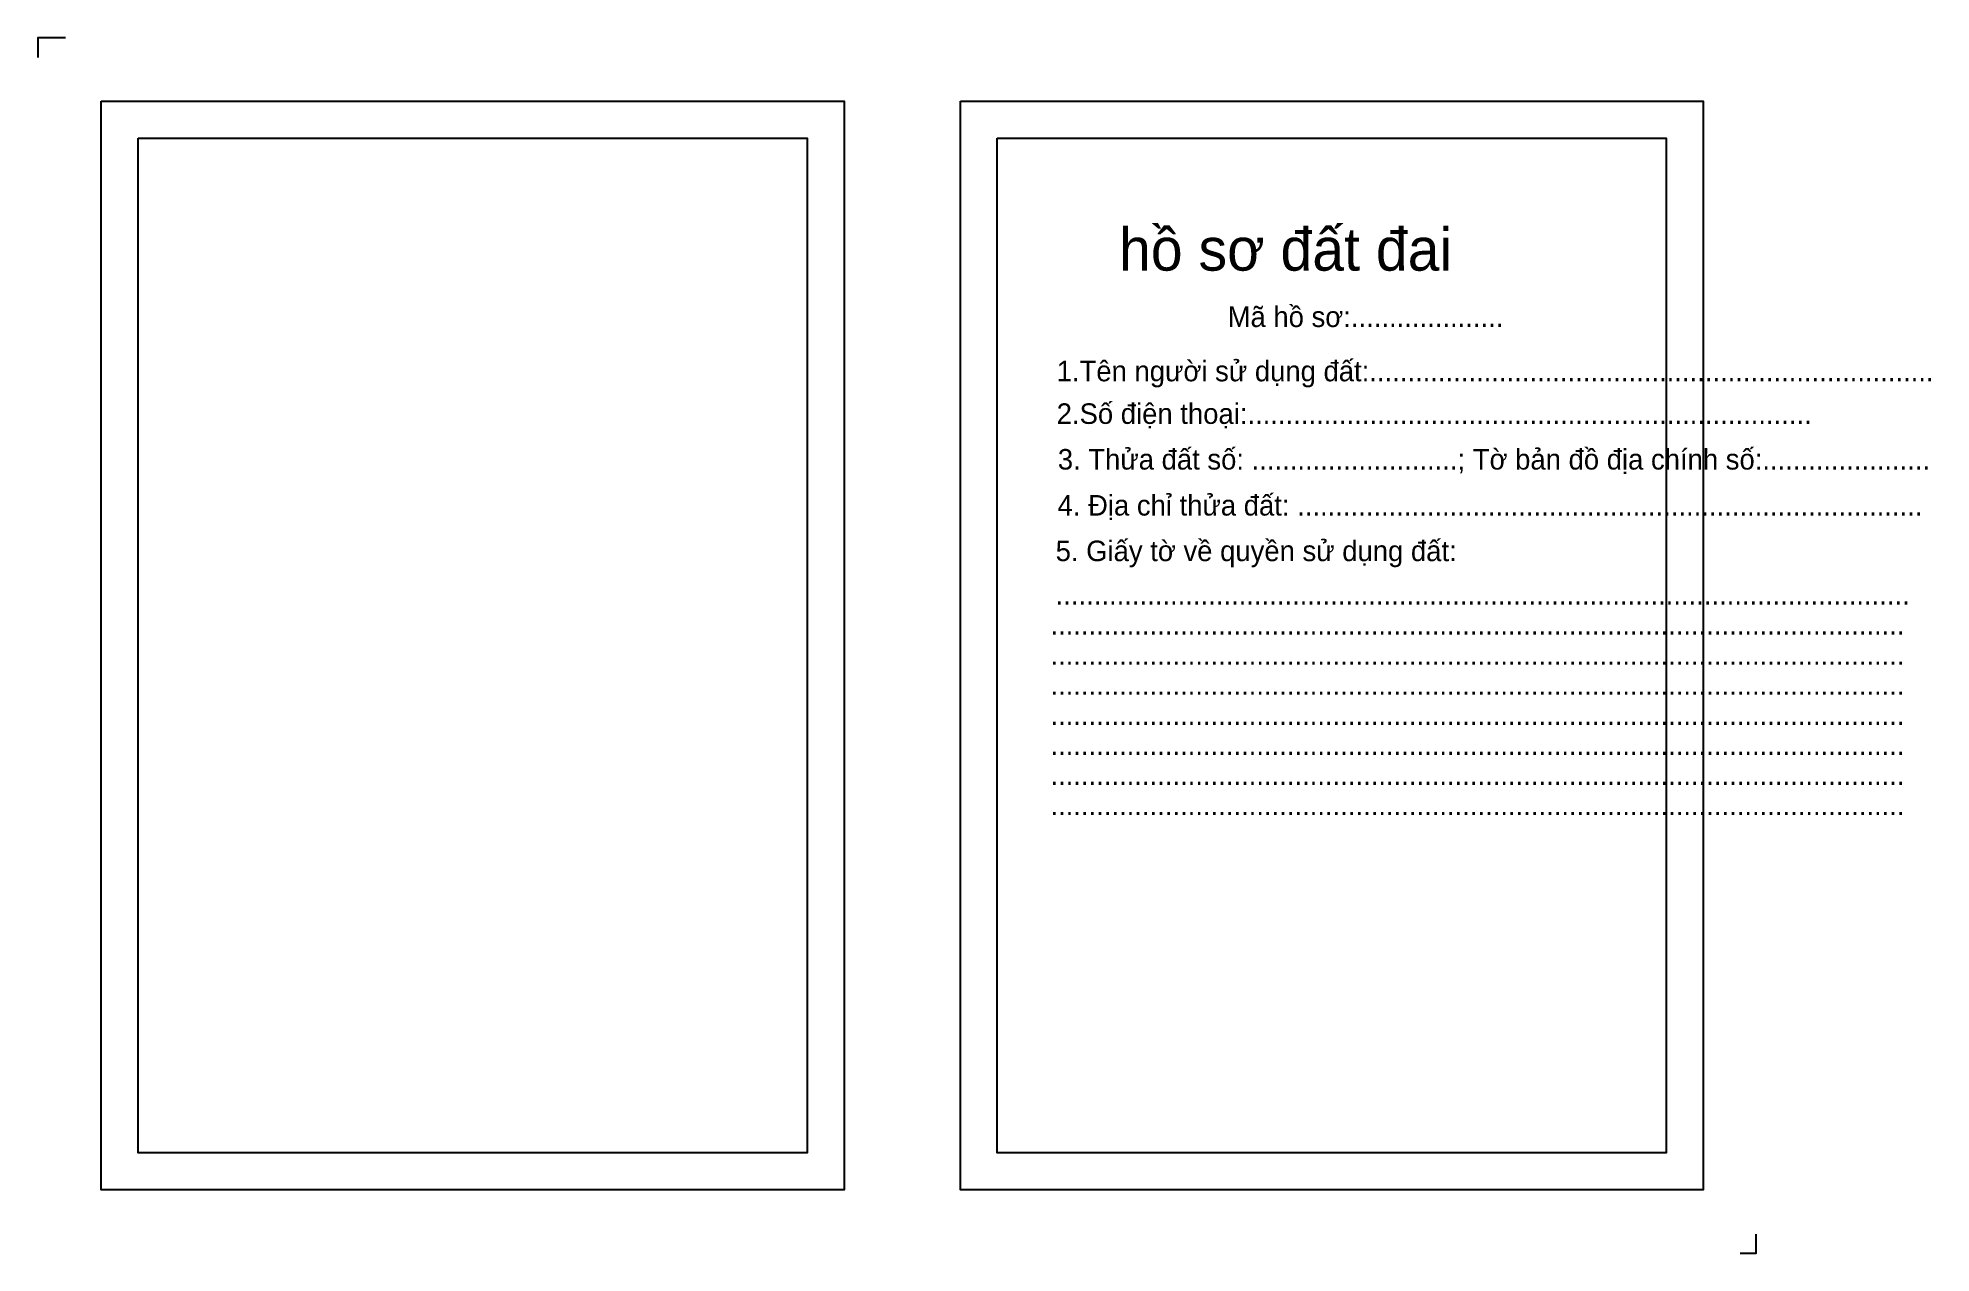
# Model space of a CAD drawing. Extents: x 530432 to 530653, y 1868021 to 1868164.
import ezdxf

# ---------------------------------------------------------------- set-up
doc = ezdxf.new("R2010")
doc.units = 0
doc.layers.add('Level 1', color=7, linetype='Continuous')
doc.layers.add('Level 30', color=7, linetype='Continuous')

msp = doc.modelspace()

# ---------------------------------------------------------------- linework, layer by layer
at = {"layer": 'Level 1'}
for points in [[(530434.92, 1868163.6), (530431.68, 1868163.6), (530431.68, 1868161.3)], [(530630.71, 1868021.49), (530632.6, 1868021.49), (530632.6, 1868023.7)]]:
    msp.add_lwpolyline(points, dxfattribs=at)
for points in [[(530439.09, 1868156.19), (530525.95, 1868156.19), (530525.95, 1868028.9), (530439.09, 1868028.9)], [(530539.55, 1868156.19), (530626.41, 1868156.19), (530626.41, 1868028.9), (530539.55, 1868028.9)], [(530443.41, 1868151.87), (530521.63, 1868151.87), (530521.63, 1868033.22), (530443.41, 1868033.22)], [(530543.87, 1868151.87), (530622.09, 1868151.87), (530622.09, 1868033.22), (530543.87, 1868033.22)]]:
    msp.add_lwpolyline(points, close=True, dxfattribs=at)

# ---------------------------------------------------------------- texts
msp.add_text('hồ sơ đất đai', height=5, dxfattribs=at).set_placement((530558.1, 1868136.38))
at = {"layer": 'Level 30'}
for s, height, p in [('Mã hồ sơ:....................', 2.3999, (530570.8, 1868129.79)), ('1.Tên người sử dụng đất:..........................................................................', 2.3999, (530550.81, 1868123.44)), ('2.Số điện thoại:..........................................................................', 2.3999, (530550.81, 1868118.46)), ('3. Thửa đất số: ...........................; Tờ bản đồ địa chính số:......................', 2.3999, (530550.94, 1868113.12)), ('4. Địa chỉ thửa đất: ..................................................................................', 2.39994, (530550.91, 1868107.74)), ('5. Giấy tờ về quyền sử dụng đất:', 2.3999, (530550.69, 1868102.41)), ('................................................................................................................', 2.39994, (530550.69, 1868097.33)), ('................................................................................................................', 2.39994, (530550.08, 1868093.82)), ('................................................................................................................', 2.39994, (530550.08, 1868090.3)), ('................................................................................................................', 2.39994, (530550.08, 1868086.78)), ('................................................................................................................', 2.39994, (530550.08, 1868083.26)), ('................................................................................................................', 2.39994, (530550.08, 1868079.75)), ('................................................................................................................', 2.39994, (530550.08, 1868076.23)), ('................................................................................................................', 2.39994, (530550.08, 1868072.71))]:
    msp.add_text(s, height=height, dxfattribs=at).set_placement(p)

doc.saveas('drawing.dxf')
